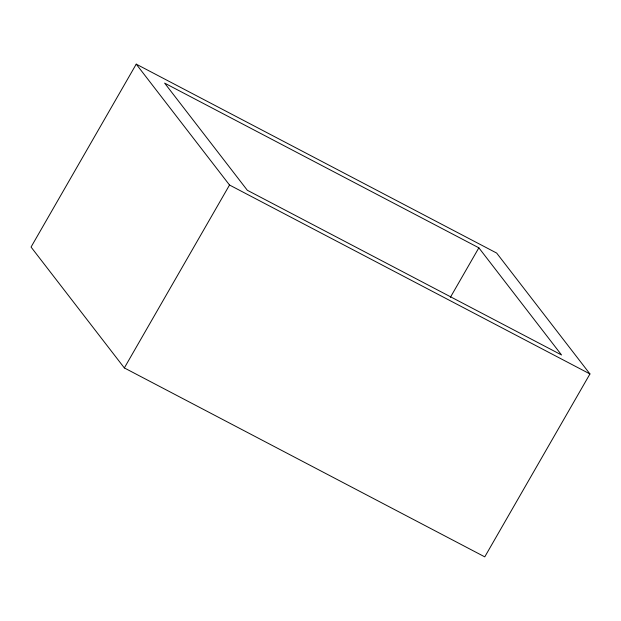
<?xml version="1.0" encoding="UTF-8"?>
<svg xmlns="http://www.w3.org/2000/svg" width="621" height="621" viewBox="0 0 621 621"><rect width="100%" height="100%" fill="white"/><g stroke="black" fill="none" stroke-linecap="round" stroke-linejoin="round"><path stroke-width="0.93" d="M136.232 64.142L31.05 247.049L124.34 367.935L484.768 556.858L589.95 373.951L496.66 253.065L136.232 64.142L229.522 185.027L589.95 373.951M124.34 367.935L229.522 185.027M450.38 297.335L478.853 247.818L164.635 83.121L247.321 190.267L561.547 354.971L478.853 247.818"/></g></svg>
